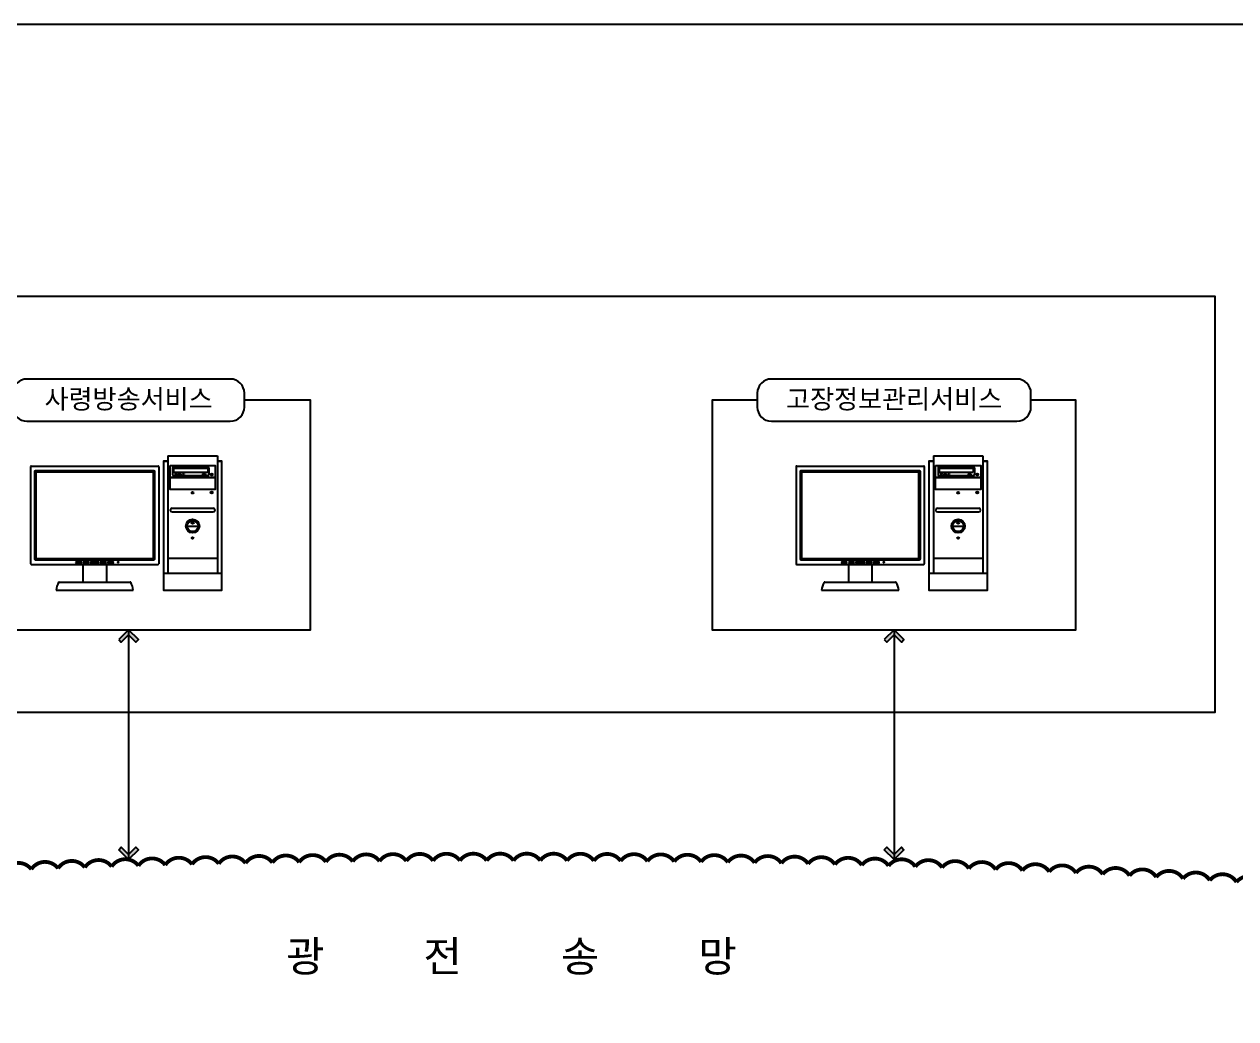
# Model space of a CAD drawing. Header units: millimetres. Extents: x 0 to 841, y 0 to 594.
# Drawn here: x 293.2 to 609.8, y 334.3 to 594 of the extents above; entities that cross this region are included whole.
import ezdxf
from ezdxf.enums import TextEntityAlignment as Align

# ---------------------------------------------------------------- set-up
doc = ezdxf.new("R2010")
doc.units = ezdxf.units.MM
doc.header["$LTSCALE"] = 10
for name, color, linetype in [('DIM01', 1, 'Continuous'), ('LINE01', 4, 'Continuous'), ('LINE03', 3, 'Continuous'), ('LINE05', 2, 'Continuous'), ('TEXT02', 6, 'Continuous'), ('TITBOX', 7, 'Continuous')]:
    doc.layers.add(name, color=color, linetype=linetype)
doc.styles.get("Standard").update_dxf_attribs({"font": 'GulimChe.ttf'})

# ---------------------------------------------------------------- blocks, each defined once
blk = doc.blocks.new('A$C3F48184D')
at = {"color": 0}
for p, q in [((0, 456.1), (0, 97.2)), ((2, 458.1), (471.4, 458.1)), ((473.4, 456.1), (473.4, 97.2)), ((20.9, 437.3), (16.7, 441.4)), ((452.6, 437.3), (456.7, 441.4)), ((2, 95.2), (471.4, 95.2)), ((20.9, 116.1), (16.7, 111.9)), ((193.4, 95.2), (193.4, 30.1)), ((280, 95.2), (280, 30.1)), ((452.6, 116.1), (456.7, 111.9)), ((93.9, 0), (379.5, 0)), ((105.8, 30.1), (367.7, 30.1))]:
    blk.add_line(p, q, dxfattribs=at)
blk.add_lwpolyline([(18.9, 442.3), (454.6, 442.3, -0.414214), (457.6, 439.3), (457.6, 114.1, -0.414214), (454.6, 111.1), (18.9, 111.1, -0.414214), (15.9, 114.1), (15.9, 439.3, -0.414214)], format="xyb", close=True, dxfattribs=at)
blk.add_lwpolyline([(20.9, 437.3), (452.6, 437.3), (452.6, 116.1), (20.9, 116.1)], close=True, dxfattribs=at)
for points in [[(168.9, 104.7), (185.9, 104.7)], [(185.9, 99.7), (168.9, 99.7)], [(195.9, 104.7), (212.9, 104.7)], [(212.9, 99.7), (195.9, 99.7)], [(222.8, 104.7), (250.6, 104.7)], [(250.6, 99.7), (222.8, 99.7)], [(260.5, 104.7), (277.5, 104.7)], [(277.5, 99.7), (260.5, 99.7)], [(287.5, 104.7), (304.5, 104.7)], [(304.5, 99.7), (287.5, 99.7)]]:
    blk.add_lwpolyline(points, dxfattribs=at)
blk.add_circle((323.7, 103), 2, dxfattribs=at)
for centre, radius, start, end in [((2, 456.1), 2, 90, 180), ((471.4, 456.1), 2, 0, 90), ((2, 97.2), 2, 180, 270), ((168.9, 102.2), 2.5, 90, 270), ((185.9, 102.2), 2.5, 270, 90), ((195.9, 102.2), 2.5, 90, 270), ((212.9, 102.2), 2.5, 270, 90), ((222.8, 102.2), 2.5, 90, 270), ((250.6, 102.2), 2.5, 270, 90), ((260.5, 102.2), 2.5, 90, 270), ((277.5, 102.2), 2.5, 270, 90), ((287.5, 102.2), 2.5, 90, 270), ((304.5, 102.2), 2.5, 270, 90), ((471.4, 97.2), 2, 270, 0), ((173.4, -10.3), 80.2, 150.6996, 172.6156), ((105.8, 27.1), 3, 90, 142.3615), ((367.6, 27.1), 3, 37.6385, 90), ((300, -10.3), 80.2, 7.3844, 29.3004)]:
    blk.add_arc(centre, radius, start, end, dxfattribs=at)

msp = doc.modelspace()

# ---------------------------------------------------------------- hatches: boundary and pattern name
at = {"layer": 'DIM01'}
h = msp.add_hatch(color=256, dxfattribs=at)
h.paths.add_polyline_path([(323.07, 433.27), (322.43, 432.63), (320.5, 434.56), (320.5, 435.84)])
h.paths.add_polyline_path([(318.57, 432.63), (317.93, 433.27), (320.5, 435.84), (320.5, 434.56)])
h = msp.add_hatch(color=256, dxfattribs=at)
h.paths.add_polyline_path([(523.07, 433.27), (522.43, 432.63), (520.5, 434.56), (520.5, 435.84)])
h.paths.add_polyline_path([(518.57, 432.63), (517.93, 433.27), (520.5, 435.84), (520.5, 434.56)])
h = msp.add_hatch(color=256, dxfattribs=at)
h.paths.add_polyline_path([(323.07, 378.41), (322.43, 379.06), (320.5, 377.13), (320.5, 375.84)])
h.paths.add_polyline_path([(318.57, 379.06), (317.93, 378.41), (320.5, 375.84), (320.5, 377.13)])
h = msp.add_hatch(color=256, dxfattribs=at)
h.paths.add_polyline_path([(523.07, 378.41), (522.43, 379.06), (520.5, 377.13), (520.5, 375.84)])
h.paths.add_polyline_path([(518.57, 379.06), (517.93, 378.41), (520.5, 375.84), (520.5, 377.13)])

# ---------------------------------------------------------------- linework, layer by layer
for points in [[(317.93, 433.27), (318.57, 432.63), (320.5, 434.56), (322.43, 432.63), (323.07, 433.27), (320.5, 435.84)], [(517.93, 433.27), (518.57, 432.63), (520.5, 434.56), (522.43, 432.63), (523.07, 433.27), (520.5, 435.84)], [(317.93, 378.41), (318.57, 379.06), (320.5, 377.13), (322.43, 379.06), (323.07, 378.41), (320.5, 375.84)], [(517.93, 378.41), (518.57, 379.06), (520.5, 377.13), (522.43, 379.06), (523.07, 378.41), (520.5, 375.84)]]:
    msp.add_lwpolyline(points, close=True, dxfattribs=at)
at = {"layer": 'LINE01'}
for p, q in [((320.5, 435.84), (320.5, 375.84)), ((520.5, 435.84), (520.5, 375.84))]:
    msp.add_line(p, q, dxfattribs=at)
at = {"layer": 'LINE03'}
for points in [[(290.08, 523), (604.28, 523), (604.28, 414.26), (238.08, 414.26), (238.08, 523), (246.08, 523)], [(290.25, 495.84), (273, 495.84), (273, 435.84), (368, 435.84), (368, 495.84), (350.75, 495.84)], [(484.75, 495.84), (473, 495.84), (473, 435.84), (568, 435.84), (568, 495.84), (556.25, 495.84)]]:
    msp.add_lwpolyline(points, dxfattribs=at)
for points in [[(347.08, 501.34), (293.92, 501.34, 0.414214), (290.25, 497.68), (290.25, 494.01, 0.414214), (293.92, 490.34), (347.08, 490.34, 0.414214), (350.75, 494.01), (350.75, 497.68, 0.414214)], [(552.58, 501.34), (488.42, 501.34, 0.414214), (484.75, 497.68), (484.75, 494.01, 0.414214), (488.42, 490.34), (552.58, 490.34, 0.414214), (556.25, 494.01), (556.25, 497.68, 0.414214)]]:
    msp.add_lwpolyline(points, format="xyb", close=True, dxfattribs=at)
at = {"layer": 'LINE03', "const_width": 1}
msp.add_lwpolyline([(616.92, 369.46, 0.520567), (609.94, 369.95, 0.520567), (602.96, 370.41, 0.520567), (595.97, 370.84, 0.520567), (588.98, 371.25, 0.520567), (581.99, 371.63, 0.520567), (575, 371.99, 0.520567), (568.01, 372.33, 0.520567), (561.02, 372.65, 0.520567), (554.02, 372.95, 0.520567), (547.03, 373.23, 0.520567), (540.03, 373.49, 0.520567), (533.04, 373.74, 0.520567), (526.04, 373.97, 0.520567), (519.04, 374.18, 0.520567), (512.05, 374.37, 0.520567), (505.05, 374.55, 0.520567), (498.05, 374.71, 0.520567), (491.05, 374.86, 0.520567), (484.05, 375, 0.520567), (477.06, 375.12, 0.520567), (470.06, 375.22, 0.520567), (463.06, 375.31, 0.520567), (456.06, 375.39, 0.520567), (449.06, 375.45, 0.520567), (442.06, 375.5, 0.520567), (435.06, 375.54, 0.520567), (428.06, 375.56, 0.520567), (421.06, 375.56, 0.520567), (414.06, 375.56, 0.520567), (407.06, 375.54, 0.520567), (400.06, 375.51, 0.520567), (393.06, 375.46, 0.520567), (386.06, 375.4, 0.520567), (379.06, 375.33, 0.520567), (372.06, 375.24, 0.520567), (365.06, 375.13, 0.520567), (358.06, 375.02, 0.520567), (351.06, 374.89, 0.520567), (344.06, 374.74, 0.520567), (337.07, 374.58, 0.520567), (330.07, 374.4, 0.520567), (323.07, 374.21, 0.520567), (316.07, 374, 0.520567), (309.08, 373.78, 0.520567), (302.08, 373.53, 0.520567), (295.09, 373.28, 0.520567), (288.09, 373, 0.520567)], format="xyb", dxfattribs=at)
at = {"layer": 'LINE05'}
for p, q in [((330.76, 481.29), (330.76, 450.63)), ((330.76, 481.29), (343.7, 481.29)), ((343.7, 481.29), (343.7, 450.63)), ((530.76, 481.29), (530.76, 450.63)), ((530.76, 481.29), (543.7, 481.29)), ((543.7, 481.29), (543.7, 450.63)), ((329.59, 479.89), (330.76, 479.89)), ((331.97, 478.12), (331.97, 476.37)), ((332.2, 478.35), (341.23, 478.35)), ((332.24, 478.03), (341.19, 478.03)), ((332.24, 478.03), (332.24, 477.04)), ((341.19, 478.03), (341.19, 477.04)), ((341.46, 478.12), (341.46, 476.37)), ((343.7, 479.89), (344.87, 479.89)), ((529.59, 479.89), (530.76, 479.89)), ((531.97, 478.12), (531.97, 476.37)), ((532.2, 478.35), (541.23, 478.35)), ((532.24, 478.03), (541.19, 478.03)), ((532.24, 478.03), (532.24, 477.04)), ((541.19, 478.03), (541.19, 477.04)), ((541.46, 478.12), (541.46, 476.37)), ((543.7, 479.89), (544.87, 479.89)), ((332.2, 476.14), (341.23, 476.14)), ((332.24, 477.04), (341.19, 477.04)), ((333.48, 476.61), (333.48, 476.43)), ((333.48, 476.61), (334.19, 476.61)), ((333.48, 476.43), (334.19, 476.43)), ((334.19, 476.61), (334.19, 476.43)), ((334.62, 476.58), (334.99, 476.58)), ((334.62, 476.58), (334.62, 476.46)), ((334.62, 476.46), (334.99, 476.46)), ((334.99, 476.58), (334.99, 476.46)), ((339.85, 476.61), (339.85, 476.43)), ((339.85, 476.61), (340.56, 476.61)), ((339.85, 476.43), (340.56, 476.43)), ((340.56, 476.61), (340.56, 476.43)), ((532.2, 476.14), (541.23, 476.14)), ((532.24, 477.04), (541.19, 477.04)), ((533.48, 476.61), (533.48, 476.43)), ((533.48, 476.61), (534.19, 476.61)), ((533.48, 476.43), (534.19, 476.43)), ((534.19, 476.61), (534.19, 476.43)), ((534.62, 476.58), (534.99, 476.58)), ((534.62, 476.58), (534.62, 476.46)), ((534.62, 476.46), (534.99, 476.46)), ((534.99, 476.58), (534.99, 476.46)), ((539.85, 476.61), (539.85, 476.43)), ((539.85, 476.61), (540.56, 476.61)), ((539.85, 476.43), (540.56, 476.43)), ((540.56, 476.61), (540.56, 476.43)), ((329.59, 467.23), (329.59, 455.71)), ((331.86, 467.58), (342.6, 467.58)), ((331.86, 466.62), (342.6, 466.62)), ((529.59, 467.23), (529.59, 455.71)), ((531.86, 467.58), (542.6, 467.58)), ((531.86, 466.62), (542.6, 466.62)), ((335.46, 462.93), (339, 462.93)), ((535.46, 462.93), (539, 462.93)), ((330.76, 454.58), (343.7, 454.58)), ((530.76, 454.58), (543.7, 454.58)), ((329.59, 450.63), (344.87, 450.63)), ((529.59, 450.63), (544.87, 450.63))]:
    msp.add_line(p, q, dxfattribs=at)
for points in [[(330.76, 479.89), (329.59, 479.89), (329.59, 446.2), (344.87, 446.2), (344.87, 479.89), (343.7, 479.89)], [(530.76, 479.89), (529.59, 479.89), (529.59, 446.2), (544.87, 446.2), (544.87, 479.89), (543.7, 479.89)]]:
    msp.add_lwpolyline(points, dxfattribs=at)
for points in [[(331.32, 478.79), (343.13, 478.79), (343.13, 475.64), (331.32, 475.64)], [(531.32, 478.79), (543.13, 478.79), (543.13, 475.64), (531.32, 475.64)], [(331.32, 475.64), (343.13, 475.64), (343.13, 472.5), (331.32, 472.5)], [(531.32, 475.64), (543.13, 475.64), (543.13, 472.5), (531.32, 472.5)]]:
    msp.add_lwpolyline(points, close=True, dxfattribs=at)
for centre, radius in [((332.89, 476.52), 0.153), ((342.21, 476.41), 0.287), ((532.89, 476.52), 0.153), ((542.21, 476.41), 0.287), ((337.23, 471.64), 0.23), ((342.21, 471.7), 0.287), ((537.23, 471.64), 0.23), ((542.21, 471.7), 0.287), ((337.23, 462.93), 1.77), ((337.23, 462.93), 1.44), ((337.23, 462.93), 1.44), ((337.23, 463.85), 0.287), ((537.23, 462.93), 1.77), ((537.23, 462.93), 1.44), ((537.23, 462.93), 1.44), ((537.23, 463.85), 0.287), ((337.23, 459.81), 0.23), ((537.23, 459.81), 0.23)]:
    msp.add_circle(centre, radius, dxfattribs=at)
for centre, radius, start, end in [((332.2, 478.12), 0.232, 90, 180), ((341.23, 478.12), 0.232, 0, 90), ((532.2, 478.12), 0.232, 90, 180), ((541.23, 478.12), 0.232, 0, 90), ((332.2, 476.37), 0.232, 180, 270), ((341.23, 476.37), 0.232, 270, 0), ((532.2, 476.37), 0.232, 180, 270), ((541.23, 476.37), 0.232, 270, 0), ((331.86, 467.1), 0.48, 90, 270), ((342.6, 467.1), 0.48, 270, 90), ((531.86, 467.1), 0.48, 90, 270), ((542.6, 467.1), 0.48, 270, 90)]:
    msp.add_arc(centre, radius, start, end, dxfattribs=at)
at = {"layer": 'TITBOX', "color": 1, "flags": 128}
msp.add_lwpolyline([(0, 594), (841, 594), (841, 0), (0, 0)], close=True, dxfattribs=at)

# ---------------------------------------------------------------- block references
at = {"layer": 'LINE05', "xscale": 0.07071428575773098, "yscale": 0.07071428575773098, "zscale": 0.07071428575773098}
for p in [(294.9, 446.2), (494.9, 446.2)]:
    msp.add_blockref('A$C3F48184D', p, dxfattribs=at)

# ---------------------------------------------------------------- texts
at = {"layer": 'TEXT02', "lineweight": -2}
msp.add_text('광     전     송     망', height=8, dxfattribs=at).set_placement((420.5, 350.56), align=Align.MIDDLE_CENTER)
at = {"layer": 'TEXT02', "char_height": 5, "attachment_point": 5}
for s, insert in [('{\\fGulim|b0|i0|c129|p50;사령방송서비스}', (320.5, 495.84)), ('{\\fGulim|b0|i0|c129|p50;고장정보관리서비스}', (520.5, 495.84))]:
    msp.add_mtext_dynamic_manual_height_columns(s, width=65.8964, gutter_width=30000, heights=[0], dxfattribs=dict(at, insert=insert))

doc.saveas('drawing.dxf')
